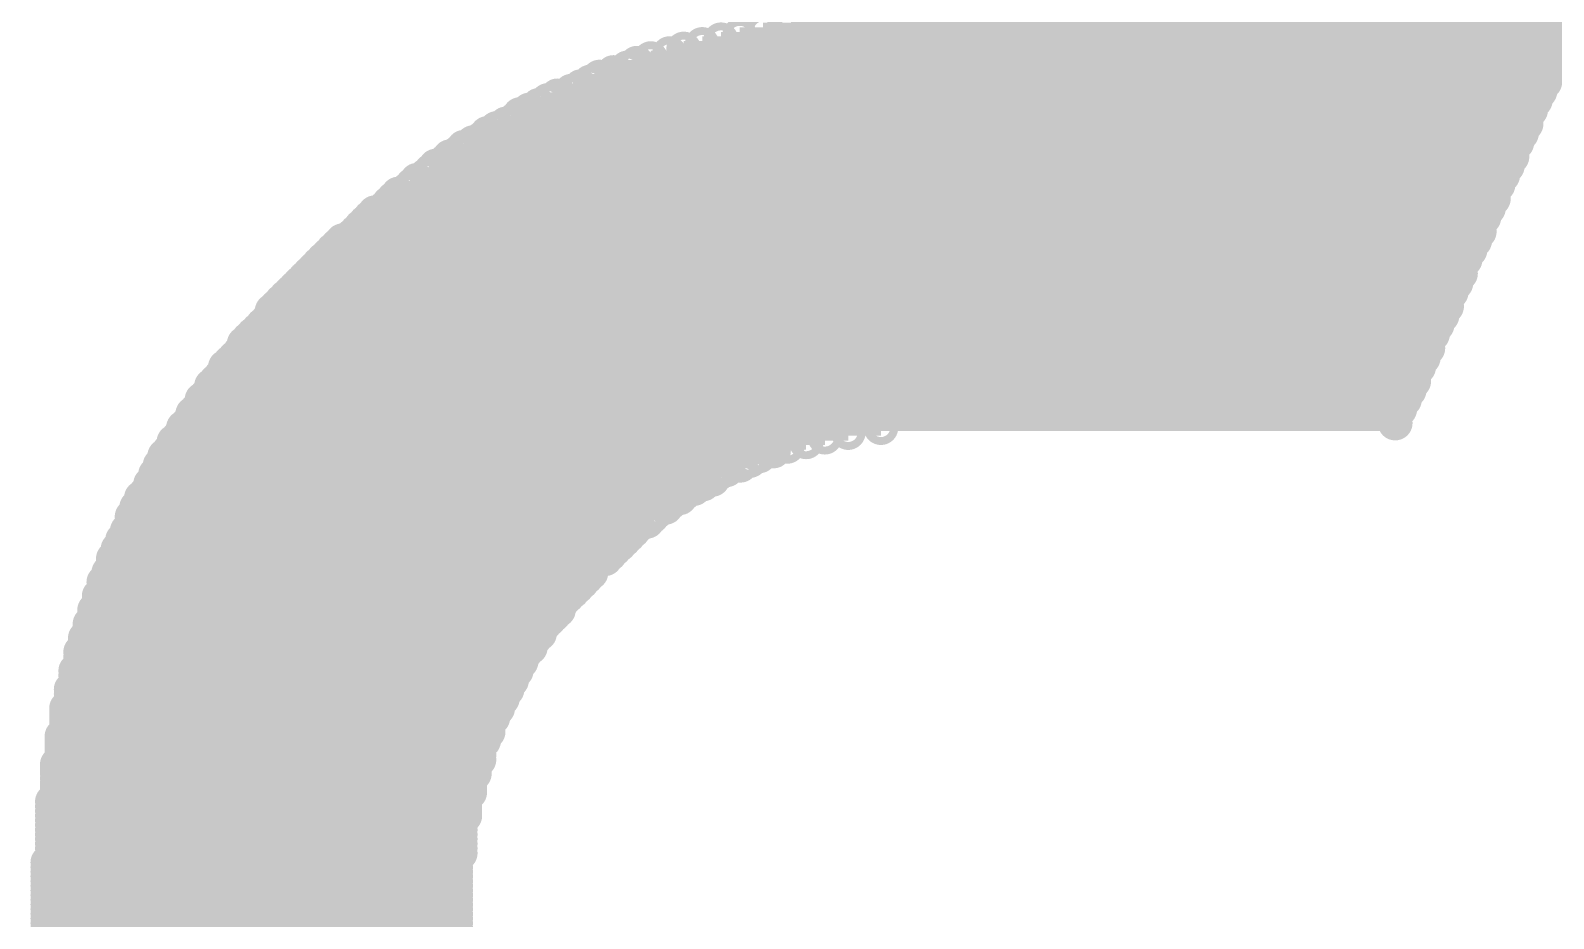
# Model space of a CAD drawing. Header units: millimetres. Extents: x 0 to 297, y 0 to 210.
# Drawn here: x 75.718 to 77.141, y 130.119 to 130.948 of the extents above; entities that cross this region are included whole.
import ezdxf

# ---------------------------------------------------------------- set-up
doc = ezdxf.new("R2010")
doc.units = ezdxf.units.MM
doc.header["$LTSCALE"] = 16.335
doc.layers.add('1', color=7, linetype='CONTINUOUS')

msp = doc.modelspace()

# ---------------------------------------------------------------- linework, layer by layer
at = {"layer": '1', "color": 7, "linetype": 'Continuous', "const_width": 0.00743}
for points in [[(76.4993, 130.9615, 1), (76.5243, 130.9615, 1)], [(76.3901, 130.9483, 1), (76.4151, 130.9483, 1)], [(76.4163, 130.9529, 1), (76.4413, 130.9529, 1)], [(76.4467, 130.9572, 1), (76.4718, 130.9572, 1)], [(77.1374, 130.9483, 1), (77.1624, 130.9483, 1)], [(76.3332, 130.9354, 1), (76.3582, 130.9354, 1)], [(76.3507, 130.9397, 1), (76.3758, 130.9397, 1)], [(76.3683, 130.944, 1), (76.3933, 130.944, 1)], [(77.1331, 130.9397, 1), (77.1581, 130.9397, 1)], [(77.1331, 130.9354, 1), (77.1581, 130.9354, 1)], [(77.1374, 130.944, 1), (77.1624, 130.944, 1)], [(76.2723, 130.9179, 1), (76.2973, 130.9179, 1)], [(76.2852, 130.9222, 1), (76.3102, 130.9222, 1)], [(76.3027, 130.9268, 1), (76.3278, 130.9268, 1)], [(76.3159, 130.9311, 1), (76.341, 130.9311, 1)], [(77.1244, 130.9179, 1), (77.1494, 130.9179, 1)], [(77.1287, 130.9268, 1), (77.1538, 130.9268, 1)], [(77.1287, 130.9222, 1), (77.1538, 130.9222, 1)], [(77.1331, 130.9311, 1), (77.1581, 130.9311, 1)], [(76.2372, 130.9049, 1), (76.2622, 130.9049, 1)], [(76.2504, 130.9092, 1), (76.2754, 130.9092, 1)], [(76.2634, 130.9135, 1), (76.2884, 130.9135, 1)], [(77.1201, 130.9092, 1), (77.1451, 130.9092, 1)], [(77.1201, 130.9049, 1), (77.1451, 130.9049, 1)], [(77.1244, 130.9135, 1), (77.1494, 130.9135, 1)], [(76.211, 130.8917, 1), (76.2361, 130.8917, 1)], [(76.2199, 130.896, 1), (76.2449, 130.896, 1)], [(76.2286, 130.9003, 1), (76.2536, 130.9003, 1)], [(77.1155, 130.896, 1), (77.1406, 130.896, 1)], [(77.1155, 130.8917, 1), (77.1406, 130.8917, 1)], [(77.1201, 130.9003, 1), (77.1451, 130.9003, 1)], [(76.1806, 130.8785, 1), (76.2056, 130.8785, 1)], [(76.1892, 130.8831, 1), (76.2142, 130.8831, 1)], [(76.1981, 130.8874, 1), (76.2231, 130.8874, 1)], [(77.1069, 130.8785, 1), (77.1319, 130.8785, 1)], [(77.1112, 130.8874, 1), (77.1362, 130.8874, 1)], [(77.1112, 130.8831, 1), (77.1362, 130.8831, 1)], [(76.1501, 130.8612, 1), (76.1751, 130.8612, 1)], [(76.1587, 130.8655, 1), (76.1837, 130.8655, 1)], [(76.163, 130.8699, 1), (76.1881, 130.8699, 1)], [(76.1719, 130.8742, 1), (76.1969, 130.8742, 1)], [(77.1026, 130.8699, 1), (77.1276, 130.8699, 1)], [(77.1026, 130.8655, 1), (77.1276, 130.8655, 1)], [(77.1026, 130.8612, 1), (77.1276, 130.8612, 1)], [(77.1069, 130.8742, 1), (77.1319, 130.8742, 1)], [(76.1282, 130.848, 1), (76.1533, 130.848, 1)], [(76.1326, 130.8523, 1), (76.1576, 130.8523, 1)], [(76.1412, 130.8569, 1), (76.1662, 130.8569, 1)], [(77.0939, 130.848, 1), (77.119, 130.848, 1)], [(77.0983, 130.8569, 1), (77.1233, 130.8569, 1)], [(77.0983, 130.8523, 1), (77.1233, 130.8523, 1)], [(76.1064, 130.8351, 1), (76.1314, 130.8351, 1)], [(76.1107, 130.8394, 1), (76.1357, 130.8394, 1)], [(76.1193, 130.8437, 1), (76.1444, 130.8437, 1)], [(77.0894, 130.8394, 1), (77.1144, 130.8394, 1)], [(77.0894, 130.8351, 1), (77.1144, 130.8351, 1)], [(77.0939, 130.8437, 1), (77.119, 130.8437, 1)], [(76.0845, 130.8218, 1), (76.1096, 130.8218, 1)], [(76.0932, 130.8262, 1), (76.1182, 130.8262, 1)], [(76.0975, 130.8305, 1), (76.1225, 130.8305, 1)], [(77.0851, 130.8262, 1), (77.1101, 130.8262, 1)], [(77.0851, 130.8218, 1), (77.1101, 130.8218, 1)], [(77.0894, 130.8305, 1), (77.1144, 130.8305, 1)], [(76.0627, 130.8043, 1), (76.0877, 130.8043, 1)], [(76.067, 130.8086, 1), (76.092, 130.8086, 1)], [(76.0757, 130.8132, 1), (76.1007, 130.8132, 1)], [(76.0802, 130.8175, 1), (76.1052, 130.8175, 1)], [(77.0764, 130.8086, 1), (77.1014, 130.8086, 1)], [(77.0764, 130.8043, 1), (77.1014, 130.8043, 1)], [(77.0807, 130.8175, 1), (77.1058, 130.8175, 1)], [(77.0807, 130.8132, 1), (77.1058, 130.8132, 1)], [(76.0452, 130.7914, 1), (76.0702, 130.7914, 1)], [(76.0495, 130.7957, 1), (76.0745, 130.7957, 1)], [(76.0584, 130.8, 1), (76.0834, 130.8, 1)], [(77.0721, 130.8, 1), (77.0971, 130.8, 1)], [(77.0721, 130.7957, 1), (77.0971, 130.7957, 1)], [(77.0721, 130.7914, 1), (77.0971, 130.7914, 1)], [(76.0276, 130.7782, 1), (76.0527, 130.7782, 1)], [(76.0365, 130.7825, 1), (76.0616, 130.7825, 1)], [(76.0409, 130.7871, 1), (76.0659, 130.7871, 1)], [(77.0632, 130.7782, 1), (77.0882, 130.7782, 1)], [(77.0675, 130.7871, 1), (77.0925, 130.7871, 1)], [(77.0675, 130.7825, 1), (77.0925, 130.7825, 1)], [(76.0147, 130.7652, 1), (76.0397, 130.7652, 1)], [(76.019, 130.7695, 1), (76.044, 130.7695, 1)], [(76.0233, 130.7738, 1), (76.0484, 130.7738, 1)], [(77.0589, 130.7695, 1), (77.0839, 130.7695, 1)], [(77.0589, 130.7652, 1), (77.0839, 130.7652, 1)], [(77.0632, 130.7738, 1), (77.0882, 130.7738, 1)], [(75.9929, 130.7477, 1), (76.0179, 130.7477, 1)], [(75.9972, 130.752, 1), (76.0222, 130.752, 1)], [(76.0058, 130.7563, 1), (76.0308, 130.7563, 1)], [(76.0104, 130.7606, 1), (76.0354, 130.7606, 1)], [(77.0503, 130.7477, 1), (77.0753, 130.7477, 1)], [(77.0546, 130.7563, 1), (77.0796, 130.7563, 1)], [(77.0546, 130.752, 1), (77.0796, 130.752, 1)], [(77.0589, 130.7606, 1), (77.0839, 130.7606, 1)], [(75.9796, 130.7345, 1), (76.0047, 130.7345, 1)], [(75.984, 130.7388, 1), (76.009, 130.7388, 1)], [(75.9885, 130.7434, 1), (76.0136, 130.7434, 1)], [(77.0457, 130.7388, 1), (77.0707, 130.7388, 1)], [(77.0457, 130.7345, 1), (77.0707, 130.7345, 1)], [(77.0503, 130.7434, 1), (77.0753, 130.7434, 1)], [(75.9667, 130.7215, 1), (75.9917, 130.7215, 1)], [(75.971, 130.7258, 1), (75.996, 130.7258, 1)], [(75.9753, 130.7302, 1), (76.0003, 130.7302, 1)], [(77.0414, 130.7302, 1), (77.0664, 130.7302, 1)], [(77.0414, 130.7258, 1), (77.0664, 130.7258, 1)], [(77.0414, 130.7215, 1), (77.0664, 130.7215, 1)], [(75.9492, 130.704, 1), (75.9742, 130.704, 1)], [(75.9535, 130.7083, 1), (75.9785, 130.7083, 1)], [(75.9578, 130.7126, 1), (75.9828, 130.7126, 1)], [(75.9624, 130.7172, 1), (75.9874, 130.7172, 1)], [(77.0327, 130.7083, 1), (77.0577, 130.7083, 1)], [(77.0327, 130.704, 1), (77.0577, 130.704, 1)], [(77.037, 130.7172, 1), (77.0621, 130.7172, 1)], [(77.037, 130.7126, 1), (77.0621, 130.7126, 1)], [(75.936, 130.6908, 1), (75.961, 130.6908, 1)], [(75.9405, 130.6954, 1), (75.9655, 130.6954, 1)], [(75.9448, 130.6997, 1), (75.9699, 130.6997, 1)], [(77.0284, 130.6997, 1), (77.0534, 130.6997, 1)], [(77.0284, 130.6954, 1), (77.0534, 130.6954, 1)], [(77.0284, 130.6908, 1), (77.0534, 130.6908, 1)], [(75.9273, 130.6778, 1), (75.9523, 130.6778, 1)], [(75.9316, 130.6865, 1), (75.9567, 130.6865, 1)], [(75.9316, 130.6821, 1), (75.9567, 130.6821, 1)], [(77.0195, 130.6778, 1), (77.0445, 130.6778, 1)], [(77.0241, 130.6865, 1), (77.0491, 130.6865, 1)], [(77.0241, 130.6821, 1), (77.0491, 130.6821, 1)], [(75.9141, 130.6646, 1), (75.9391, 130.6646, 1)], [(75.9187, 130.6689, 1), (75.9437, 130.6689, 1)], [(75.923, 130.6735, 1), (75.948, 130.6735, 1)], [(77.0152, 130.6689, 1), (77.0402, 130.6689, 1)], [(77.0152, 130.6646, 1), (77.0402, 130.6646, 1)], [(77.0195, 130.6735, 1), (77.0445, 130.6735, 1)], [(75.9012, 130.6474, 1), (75.9262, 130.6474, 1)], [(75.9055, 130.656, 1), (75.9305, 130.656, 1)], [(75.9055, 130.6517, 1), (75.9305, 130.6517, 1)], [(75.9098, 130.6603, 1), (75.9348, 130.6603, 1)], [(77.0066, 130.6474, 1), (77.0316, 130.6474, 1)], [(77.0109, 130.6603, 1), (77.0359, 130.6603, 1)], [(77.0109, 130.656, 1), (77.0359, 130.656, 1)], [(77.0109, 130.6517, 1), (77.0359, 130.6517, 1)], [(75.8879, 130.6341, 1), (75.913, 130.6341, 1)], [(75.8925, 130.6385, 1), (75.9175, 130.6385, 1)], [(75.8968, 130.6428, 1), (75.9219, 130.6428, 1)], [(77.0022, 130.6385, 1), (77.0273, 130.6385, 1)], [(77.0022, 130.6341, 1), (77.0273, 130.6341, 1)], [(77.0066, 130.6428, 1), (77.0316, 130.6428, 1)], [(75.8793, 130.6209, 1), (75.9043, 130.6209, 1)], [(75.8836, 130.6255, 1), (75.9087, 130.6255, 1)], [(75.8879, 130.6298, 1), (75.913, 130.6298, 1)], [(76.9977, 130.6298, 1), (77.0227, 130.6298, 1)], [(76.9977, 130.6255, 1), (77.0227, 130.6255, 1)], [(76.9977, 130.6209, 1), (77.0227, 130.6209, 1)], [(75.8707, 130.608, 1), (75.8957, 130.608, 1)], [(75.875, 130.6166, 1), (75.9, 130.6166, 1)], [(75.875, 130.6123, 1), (75.9, 130.6123, 1)], [(76.989, 130.608, 1), (77.0141, 130.608, 1)], [(76.9934, 130.6166, 1), (77.0184, 130.6166, 1)], [(76.9934, 130.6123, 1), (77.0184, 130.6123, 1)], [(75.8575, 130.5905, 1), (75.8825, 130.5905, 1)], [(75.8618, 130.5948, 1), (75.8868, 130.5948, 1)], [(75.8661, 130.6037, 1), (75.8911, 130.6037, 1)], [(75.8661, 130.5991, 1), (75.8911, 130.5991, 1)], [(76.9804, 130.5905, 1), (77.0054, 130.5905, 1)], [(76.9847, 130.5991, 1), (77.0097, 130.5991, 1)], [(76.9847, 130.5948, 1), (77.0097, 130.5948, 1)], [(76.989, 130.6037, 1), (77.0141, 130.6037, 1)], [(75.8488, 130.5775, 1), (75.8739, 130.5775, 1)], [(75.8532, 130.5818, 1), (75.8782, 130.5818, 1)], [(75.8575, 130.5861, 1), (75.8825, 130.5861, 1)], [(76.5001, 130.5775, 1), (76.5251, 130.5775, 1)], [(76.9804, 130.5861, 1), (77.0054, 130.5861, 1)], [(76.9804, 130.5818, 1), (77.0054, 130.5818, 1)], [(75.8399, 130.5643, 1), (75.865, 130.5643, 1)], [(75.8443, 130.5686, 1), (75.8693, 130.5686, 1)], [(75.8488, 130.5729, 1), (75.8739, 130.5729, 1)], [(76.4302, 130.5643, 1), (76.4553, 130.5643, 1)], [(76.4478, 130.5686, 1), (76.4728, 130.5686, 1)], [(76.4696, 130.5729, 1), (76.4946, 130.5729, 1)], [(75.8313, 130.5511, 1), (75.8563, 130.5511, 1)], [(75.8356, 130.5557, 1), (75.8606, 130.5557, 1)], [(75.8399, 130.56, 1), (75.865, 130.56, 1)], [(76.3866, 130.5511, 1), (76.4116, 130.5511, 1)], [(76.3998, 130.5557, 1), (76.4248, 130.5557, 1)], [(76.4127, 130.56, 1), (76.4377, 130.56, 1)], [(75.8227, 130.5338, 1), (75.8477, 130.5338, 1)], [(75.827, 130.5424, 1), (75.852, 130.5424, 1)], [(75.827, 130.5381, 1), (75.852, 130.5381, 1)], [(75.8313, 130.5468, 1), (75.8563, 130.5468, 1)], [(76.3472, 130.5338, 1), (76.3722, 130.5338, 1)], [(76.3561, 130.5381, 1), (76.3811, 130.5381, 1)], [(76.369, 130.5424, 1), (76.394, 130.5424, 1)], [(76.3779, 130.5468, 1), (76.4029, 130.5468, 1)], [(75.8181, 130.5249, 1), (75.8431, 130.5249, 1)], [(75.8181, 130.5206, 1), (75.8431, 130.5206, 1)], [(75.8227, 130.5292, 1), (75.8477, 130.5292, 1)], [(76.3256, 130.5206, 1), (76.3506, 130.5206, 1)], [(76.3342, 130.5249, 1), (76.3592, 130.5249, 1)], [(76.3429, 130.5292, 1), (76.3679, 130.5292, 1)], [(75.8095, 130.512, 1), (75.8345, 130.512, 1)], [(75.8095, 130.5077, 1), (75.8345, 130.5077, 1)], [(75.8138, 130.5163, 1), (75.8388, 130.5163, 1)], [(76.3037, 130.5077, 1), (76.3288, 130.5077, 1)], [(76.3124, 130.512, 1), (76.3374, 130.512, 1)], [(76.3167, 130.5163, 1), (76.3417, 130.5163, 1)], [(75.8008, 130.4944, 1), (75.8258, 130.4944, 1)], [(75.8051, 130.5031, 1), (75.8302, 130.5031, 1)], [(75.8051, 130.4988, 1), (75.8302, 130.4988, 1)], [(76.2862, 130.4944, 1), (76.3112, 130.4944, 1)], [(76.2905, 130.4988, 1), (76.3156, 130.4988, 1)], [(76.2992, 130.5031, 1), (76.3242, 130.5031, 1)], [(75.7963, 130.4812, 1), (75.8213, 130.4812, 1)], [(75.7963, 130.4769, 1), (75.8213, 130.4769, 1)], [(75.8008, 130.4901, 1), (75.8258, 130.4901, 1)], [(75.8008, 130.4858, 1), (75.8258, 130.4858, 1)], [(76.2644, 130.4769, 1), (76.2894, 130.4769, 1)], [(76.2687, 130.4812, 1), (76.2937, 130.4812, 1)], [(76.273, 130.4858, 1), (76.298, 130.4858, 1)], [(76.2819, 130.4901, 1), (76.3069, 130.4901, 1)], [(75.7876, 130.464, 1), (75.8126, 130.464, 1)], [(75.7919, 130.4726, 1), (75.817, 130.4726, 1)], [(75.7919, 130.4683, 1), (75.817, 130.4683, 1)], [(76.2512, 130.464, 1), (76.2762, 130.464, 1)], [(76.2557, 130.4683, 1), (76.2808, 130.4683, 1)], [(76.2601, 130.4726, 1), (76.2851, 130.4726, 1)], [(75.7833, 130.4551, 1), (75.8083, 130.4551, 1)], [(75.7833, 130.4508, 1), (75.8083, 130.4508, 1)], [(75.7876, 130.4594, 1), (75.8126, 130.4594, 1)], [(76.2339, 130.4508, 1), (76.2589, 130.4508, 1)], [(76.2425, 130.4551, 1), (76.2676, 130.4551, 1)], [(76.2469, 130.4594, 1), (76.2719, 130.4594, 1)], [(75.779, 130.4421, 1), (75.804, 130.4421, 1)], [(75.779, 130.4378, 1), (75.804, 130.4378, 1)], [(75.7833, 130.4464, 1), (75.8083, 130.4464, 1)], [(76.225, 130.4378, 1), (76.25, 130.4378, 1)], [(76.2293, 130.4464, 1), (76.2543, 130.4464, 1)], [(76.2293, 130.4421, 1), (76.2543, 130.4421, 1)], [(75.7701, 130.4203, 1), (75.7951, 130.4203, 1)], [(75.7744, 130.4332, 1), (75.7994, 130.4332, 1)], [(75.7744, 130.4289, 1), (75.7994, 130.4289, 1)], [(75.7744, 130.4246, 1), (75.7994, 130.4246, 1)], [(76.2075, 130.4203, 1), (76.2325, 130.4203, 1)], [(76.2121, 130.4246, 1), (76.2371, 130.4246, 1)], [(76.2164, 130.4289, 1), (76.2414, 130.4289, 1)], [(76.2207, 130.4332, 1), (76.2457, 130.4332, 1)], [(75.7658, 130.4071, 1), (75.7908, 130.4071, 1)], [(75.7701, 130.416, 1), (75.7951, 130.416, 1)], [(75.7701, 130.4114, 1), (75.7951, 130.4114, 1)], [(76.1988, 130.4114, 1), (76.2239, 130.4114, 1)], [(76.1988, 130.4071, 1), (76.2239, 130.4071, 1)], [(76.2032, 130.416, 1), (76.2282, 130.416, 1)], [(75.7615, 130.3941, 1), (75.7865, 130.3941, 1)], [(75.7658, 130.4027, 1), (75.7908, 130.4027, 1)], [(75.7658, 130.3984, 1), (75.7908, 130.3984, 1)], [(76.1859, 130.3941, 1), (76.2109, 130.3941, 1)], [(76.1902, 130.3984, 1), (76.2152, 130.3984, 1)], [(76.1945, 130.4027, 1), (76.2195, 130.4027, 1)], [(75.7571, 130.3809, 1), (75.7822, 130.3809, 1)], [(75.7615, 130.3895, 1), (75.7865, 130.3895, 1)], [(75.7615, 130.3852, 1), (75.7865, 130.3852, 1)], [(76.177, 130.3809, 1), (76.202, 130.3809, 1)], [(76.1813, 130.3895, 1), (76.2063, 130.3895, 1)], [(76.1813, 130.3852, 1), (76.2063, 130.3852, 1)], [(75.7528, 130.368, 1), (75.7778, 130.368, 1)], [(75.7528, 130.3634, 1), (75.7778, 130.3634, 1)], [(75.7571, 130.3766, 1), (75.7822, 130.3766, 1)], [(75.7571, 130.3723, 1), (75.7822, 130.3723, 1)], [(76.164, 130.3634, 1), (76.1891, 130.3634, 1)], [(76.1684, 130.368, 1), (76.1934, 130.368, 1)], [(76.1727, 130.3766, 1), (76.1977, 130.3766, 1)], [(76.1727, 130.3723, 1), (76.1977, 130.3723, 1)], [(75.7482, 130.3504, 1), (75.7733, 130.3504, 1)], [(75.7528, 130.3591, 1), (75.7778, 130.3591, 1)], [(75.7528, 130.3547, 1), (75.7778, 130.3547, 1)], [(76.1595, 130.3547, 1), (76.1845, 130.3547, 1)], [(76.1595, 130.3504, 1), (76.1845, 130.3504, 1)], [(76.164, 130.3591, 1), (76.1891, 130.3591, 1)], [(75.7482, 130.3461, 1), (75.7733, 130.3461, 1)], [(75.7482, 130.3415, 1), (75.7733, 130.3415, 1)], [(75.7482, 130.3372, 1), (75.7733, 130.3372, 1)], [(76.1508, 130.3372, 1), (76.1759, 130.3372, 1)], [(76.1552, 130.3461, 1), (76.1802, 130.3461, 1)], [(76.1552, 130.3415, 1), (76.1802, 130.3415, 1)], [(75.7439, 130.3329, 1), (75.769, 130.3329, 1)], [(75.7439, 130.3286, 1), (75.769, 130.3286, 1)], [(75.7439, 130.3243, 1), (75.769, 130.3243, 1)], [(76.1465, 130.3286, 1), (76.1715, 130.3286, 1)], [(76.1465, 130.3243, 1), (76.1715, 130.3243, 1)], [(76.1508, 130.3329, 1), (76.1759, 130.3329, 1)], [(75.7396, 130.3154, 1), (75.7646, 130.3154, 1)], [(75.7396, 130.3111, 1), (75.7646, 130.3111, 1)], [(75.7396, 130.3067, 1), (75.7646, 130.3067, 1)], [(75.7439, 130.3197, 1), (75.769, 130.3197, 1)], [(76.1376, 130.3111, 1), (76.1627, 130.3111, 1)], [(76.1376, 130.3067, 1), (76.1627, 130.3067, 1)], [(76.1422, 130.3197, 1), (76.1672, 130.3197, 1)], [(76.1422, 130.3154, 1), (76.1672, 130.3154, 1)], [(75.7396, 130.3024, 1), (75.7646, 130.3024, 1)], [(75.7396, 130.2981, 1), (75.7646, 130.2981, 1)], [(75.7396, 130.2935, 1), (75.7646, 130.2935, 1)], [(76.1333, 130.3024, 1), (76.1583, 130.3024, 1)], [(76.1333, 130.2981, 1), (76.1583, 130.2981, 1)], [(76.1333, 130.2935, 1), (76.1583, 130.2935, 1)], [(75.7353, 130.2892, 1), (75.7603, 130.2892, 1)], [(75.7353, 130.2849, 1), (75.7603, 130.2849, 1)], [(75.7353, 130.2806, 1), (75.7603, 130.2806, 1)], [(76.1247, 130.2806, 1), (76.1497, 130.2806, 1)], [(76.129, 130.2892, 1), (76.154, 130.2892, 1)], [(76.129, 130.2849, 1), (76.154, 130.2849, 1)], [(75.731, 130.263, 1), (75.756, 130.263, 1)], [(75.7353, 130.2763, 1), (75.7603, 130.2763, 1)], [(75.7353, 130.2717, 1), (75.7603, 130.2717, 1)], [(75.7353, 130.2674, 1), (75.7603, 130.2674, 1)], [(76.1204, 130.263, 1), (76.1454, 130.263, 1)], [(76.1247, 130.2763, 1), (76.1497, 130.2763, 1)], [(76.1247, 130.2717, 1), (76.1497, 130.2717, 1)], [(76.1247, 130.2674, 1), (76.1497, 130.2674, 1)], [(75.731, 130.2587, 1), (75.756, 130.2587, 1)], [(75.731, 130.2544, 1), (75.756, 130.2544, 1)], [(75.731, 130.2498, 1), (75.756, 130.2498, 1)], [(76.116, 130.2498, 1), (76.1411, 130.2498, 1)], [(76.1204, 130.2587, 1), (76.1454, 130.2587, 1)], [(76.1204, 130.2544, 1), (76.1454, 130.2544, 1)], [(75.731, 130.2455, 1), (75.756, 130.2455, 1)], [(75.731, 130.2412, 1), (75.756, 130.2412, 1)], [(75.731, 130.2369, 1), (75.756, 130.2369, 1)], [(76.116, 130.2455, 1), (76.1411, 130.2455, 1)], [(76.116, 130.2412, 1), (76.1411, 130.2412, 1)], [(76.116, 130.2369, 1), (76.1411, 130.2369, 1)], [(75.7264, 130.2283, 1), (75.7514, 130.2283, 1)], [(75.7264, 130.2237, 1), (75.7514, 130.2237, 1)], [(75.731, 130.2326, 1), (75.756, 130.2326, 1)], [(76.1115, 130.2326, 1), (76.1365, 130.2326, 1)], [(76.1115, 130.2283, 1), (76.1365, 130.2283, 1)], [(76.1115, 130.2237, 1), (76.1365, 130.2237, 1)], [(75.7264, 130.2194, 1), (75.7514, 130.2194, 1)], [(75.7264, 130.215, 1), (75.7514, 130.215, 1)], [(75.7264, 130.2107, 1), (75.7514, 130.2107, 1)], [(75.7264, 130.2064, 1), (75.7514, 130.2064, 1)], [(76.1072, 130.2107, 1), (76.1322, 130.2107, 1)], [(76.1072, 130.2064, 1), (76.1322, 130.2064, 1)], [(76.1115, 130.2194, 1), (76.1365, 130.2194, 1)], [(76.1115, 130.215, 1), (76.1365, 130.215, 1)], [(75.7264, 130.2018, 1), (75.7514, 130.2018, 1)], [(75.7264, 130.1975, 1), (75.7514, 130.1975, 1)], [(75.7264, 130.1932, 1), (75.7514, 130.1932, 1)], [(76.1072, 130.2018, 1), (76.1322, 130.2018, 1)], [(76.1072, 130.1975, 1), (76.1322, 130.1975, 1)], [(76.1072, 130.1932, 1), (76.1322, 130.1932, 1)], [(75.7264, 130.1889, 1), (75.7514, 130.1889, 1)], [(75.7264, 130.1846, 1), (75.7514, 130.1846, 1)], [(75.7264, 130.18, 1), (75.7514, 130.18, 1)], [(76.1072, 130.1889, 1), (76.1322, 130.1889, 1)], [(76.1072, 130.1846, 1), (76.1322, 130.1846, 1)], [(76.1072, 130.18, 1), (76.1322, 130.18, 1)], [(75.7221, 130.1714, 1), (75.7471, 130.1714, 1)], [(75.7221, 130.167, 1), (75.7471, 130.167, 1)], [(75.7264, 130.1757, 1), (75.7514, 130.1757, 1)], [(76.1028, 130.1757, 1), (76.1279, 130.1757, 1)], [(76.1028, 130.1714, 1), (76.1279, 130.1714, 1)], [(76.1028, 130.167, 1), (76.1279, 130.167, 1)], [(75.7221, 130.1627, 1), (75.7471, 130.1627, 1)], [(75.7221, 130.1584, 1), (75.7471, 130.1584, 1)], [(75.7221, 130.1538, 1), (75.7471, 130.1538, 1)], [(75.7221, 130.1495, 1), (75.7471, 130.1495, 1)], [(76.1028, 130.1627, 1), (76.1279, 130.1627, 1)], [(76.1028, 130.1584, 1), (76.1279, 130.1584, 1)], [(76.1028, 130.1538, 1), (76.1279, 130.1538, 1)], [(76.1028, 130.1495, 1), (76.1279, 130.1495, 1)], [(75.7221, 130.1452, 1), (75.7471, 130.1452, 1)], [(75.7221, 130.1409, 1), (75.7471, 130.1409, 1)], [(75.7221, 130.1366, 1), (75.7471, 130.1366, 1)], [(76.1028, 130.1452, 1), (76.1279, 130.1452, 1)], [(76.1028, 130.1409, 1), (76.1279, 130.1409, 1)], [(76.1028, 130.1366, 1), (76.1279, 130.1366, 1)], [(75.7221, 130.132, 1), (75.7471, 130.132, 1)], [(75.7221, 130.1277, 1), (75.7471, 130.1277, 1)], [(75.7221, 130.1233, 1), (75.7471, 130.1233, 1)], [(76.1028, 130.132, 1), (76.1279, 130.132, 1)], [(76.1028, 130.1277, 1), (76.1279, 130.1277, 1)], [(76.1028, 130.1233, 1), (76.1279, 130.1233, 1)], [(75.7221, 130.119, 1), (75.7471, 130.119, 1)], [(75.7221, 130.1147, 1), (75.7471, 130.1147, 1)], [(75.7221, 130.1101, 1), (75.7471, 130.1101, 1)], [(76.1028, 130.119, 1), (76.1279, 130.119, 1)], [(76.1028, 130.1147, 1), (76.1279, 130.1147, 1)], [(76.1028, 130.1101, 1), (76.1279, 130.1101, 1)], [(75.7221, 130.1058, 1), (75.7471, 130.1058, 1)], [(76.1028, 130.1058, 1), (76.1279, 130.1058, 1)]]:
    msp.add_lwpolyline(points, format="xyb", close=True, dxfattribs=at)
at = {"layer": '1', "color": 9, "linetype": 'Continuous', "const_width": 0.0149}
for points in [[(76.3808, 130.944), (77.1499, 130.944)], [(76.4026, 130.9483), (77.1499, 130.9483)], [(76.4288, 130.9529), (78.2939, 130.9529)], [(76.3152, 130.9268), (77.1412, 130.9268)], [(76.3284, 130.9311), (77.1456, 130.9311)], [(76.3457, 130.9354), (77.1456, 130.9354)], [(76.3632, 130.9397), (77.1456, 130.9397)], [(76.2759, 130.9135), (77.1369, 130.9135)], [(76.2848, 130.9179), (77.1369, 130.9179)], [(76.2977, 130.9222), (77.1412, 130.9222)], [(76.2411, 130.9003), (77.1326, 130.9003)], [(76.2497, 130.9049), (77.1326, 130.9049)], [(76.2629, 130.9092), (77.1326, 130.9092)], [(76.2106, 130.8874), (77.1237, 130.8874)], [(76.2235, 130.8917), (77.128, 130.8917)], [(76.2324, 130.896), (77.128, 130.896)], [(76.1755, 130.8699), (77.1151, 130.8699)], [(76.1844, 130.8742), (77.1194, 130.8742)], [(76.1931, 130.8785), (77.1194, 130.8785)], [(76.2017, 130.8831), (77.1237, 130.8831)], [(76.1537, 130.8569), (77.1108, 130.8569)], [(76.1626, 130.8612), (77.1151, 130.8612)], [(76.1712, 130.8655), (77.1151, 130.8655)], [(76.1319, 130.8437), (77.1065, 130.8437)], [(76.1407, 130.848), (77.1065, 130.848)], [(76.1451, 130.8523), (77.1108, 130.8523)], [(76.11, 130.8305), (77.1019, 130.8305)], [(76.1189, 130.8351), (77.1019, 130.8351)], [(76.1232, 130.8394), (77.1019, 130.8394)], [(76.0882, 130.8132), (77.0932, 130.8132)], [(76.0927, 130.8175), (77.0932, 130.8175)], [(76.0971, 130.8218), (77.0976, 130.8218)], [(76.1057, 130.8262), (77.0976, 130.8262)], [(76.0709, 130.8), (77.0846, 130.8)], [(76.0752, 130.8043), (77.0889, 130.8043)], [(76.0795, 130.8086), (77.0889, 130.8086)], [(76.0534, 130.7871), (77.08, 130.7871)], [(76.0577, 130.7914), (77.0846, 130.7914)], [(76.062, 130.7957), (77.0846, 130.7957)], [(76.0358, 130.7738), (77.0757, 130.7738)], [(76.0402, 130.7782), (77.0757, 130.7782)], [(76.049, 130.7825), (77.08, 130.7825)], [(76.0183, 130.7563), (77.0671, 130.7563)], [(76.0229, 130.7606), (77.0714, 130.7606)], [(76.0272, 130.7652), (77.0714, 130.7652)], [(76.0315, 130.7695), (77.0714, 130.7695)], [(76.001, 130.7434), (77.0628, 130.7434)], [(76.0054, 130.7477), (77.0628, 130.7477)], [(76.0097, 130.752), (77.0671, 130.752)], [(75.9878, 130.7302), (77.0539, 130.7302)], [(75.9922, 130.7345), (77.0582, 130.7345)], [(75.9965, 130.7388), (77.0582, 130.7388)], [(75.9749, 130.7172), (77.0496, 130.7172)], [(75.9792, 130.7215), (77.0539, 130.7215)], [(75.9835, 130.7258), (77.0539, 130.7258)], [(75.9574, 130.6997), (77.0409, 130.6997)], [(75.9617, 130.704), (77.0452, 130.704)], [(75.966, 130.7083), (77.0452, 130.7083)], [(75.9703, 130.7126), (77.0496, 130.7126)], [(75.9441, 130.6865), (77.0366, 130.6865)], [(75.9485, 130.6908), (77.0409, 130.6908)], [(75.953, 130.6954), (77.0409, 130.6954)], [(75.9355, 130.6735), (77.032, 130.6735)], [(75.9398, 130.6778), (77.032, 130.6778)], [(75.9441, 130.6821), (77.0366, 130.6821)], [(75.918, 130.656), (77.0234, 130.656)], [(75.9223, 130.6603), (77.0234, 130.6603)], [(75.9266, 130.6646), (77.0277, 130.6646)], [(75.9312, 130.6689), (77.0277, 130.6689)], [(75.9093, 130.6428), (77.0191, 130.6428)], [(75.9137, 130.6474), (77.0191, 130.6474)], [(75.918, 130.6517), (77.0234, 130.6517)], [(75.9005, 130.6341), (77.0148, 130.6341)], [(75.9005, 130.6298), (77.0102, 130.6298)], [(75.905, 130.6385), (77.0148, 130.6385)], [(75.8875, 130.6166), (77.0059, 130.6166)], [(75.8918, 130.6209), (77.0102, 130.6209)], [(75.8961, 130.6255), (77.0102, 130.6255)], [(75.8786, 130.6037), (77.0015, 130.6037)], [(75.8786, 130.5991), (76.9972, 130.5991)], [(75.8832, 130.608), (77.0015, 130.608)], [(75.8875, 130.6123), (77.0059, 130.6123)], [(75.87, 130.5905), (76.9929, 130.5905)], [(75.87, 130.5861), (76.9929, 130.5861)], [(75.8743, 130.5948), (76.9972, 130.5948)], [(75.8613, 130.5775), (76.5126, 130.5775)], [(75.8613, 130.5729), (76.4821, 130.5729)], [(75.8657, 130.5818), (76.9929, 130.5818)], [(75.8525, 130.5643), (76.4427, 130.5643)], [(75.8525, 130.56), (76.4252, 130.56)], [(75.8568, 130.5686), (76.4603, 130.5686)], [(75.8395, 130.5424), (76.3815, 130.5424)], [(75.8438, 130.5511), (76.3991, 130.5511)], [(75.8438, 130.5468), (76.3904, 130.5468)], [(75.8481, 130.5557), (76.4123, 130.5557)], [(75.8352, 130.5338), (76.3597, 130.5338)], [(75.8352, 130.5292), (76.3554, 130.5292)], [(75.8395, 130.5381), (76.3686, 130.5381)], [(75.8263, 130.5163), (76.3292, 130.5163)], [(75.8306, 130.5249), (76.3467, 130.5249)], [(75.8306, 130.5206), (76.3381, 130.5206)], [(75.8177, 130.5031), (76.3117, 130.5031)], [(75.822, 130.512), (76.3249, 130.512)], [(75.822, 130.5077), (76.3163, 130.5077)], [(75.8133, 130.4944), (76.2987, 130.4944)], [(75.8133, 130.4901), (76.2944, 130.4901)], [(75.8133, 130.4858), (76.2855, 130.4858)], [(75.8177, 130.4988), (76.303, 130.4988)], [(75.8044, 130.4726), (76.2726, 130.4726)], [(75.8088, 130.4812), (76.2812, 130.4812)], [(75.8088, 130.4769), (76.2769, 130.4769)], [(75.8001, 130.464), (76.2637, 130.464)], [(75.8001, 130.4594), (76.2594, 130.4594)], [(75.8044, 130.4683), (76.2683, 130.4683)], [(75.7958, 130.4551), (76.255, 130.4551)], [(75.7958, 130.4508), (76.2464, 130.4508)], [(75.7958, 130.4464), (76.2418, 130.4464)], [(75.7869, 130.4332), (76.2332, 130.4332)], [(75.7869, 130.4289), (76.2289, 130.4289)], [(75.7915, 130.4421), (76.2418, 130.4421)], [(75.7915, 130.4378), (76.2375, 130.4378)], [(75.7826, 130.4203), (76.22, 130.4203)], [(75.7826, 130.416), (76.2157, 130.416)], [(75.7869, 130.4246), (76.2246, 130.4246)], [(75.7783, 130.4071), (76.2114, 130.4071)], [(75.7783, 130.4027), (76.207, 130.4027)], [(75.7826, 130.4114), (76.2114, 130.4114)], [(75.774, 130.3941), (76.1984, 130.3941)], [(75.774, 130.3895), (76.1938, 130.3895)], [(75.7783, 130.3984), (76.2027, 130.3984)], [(75.7696, 130.3809), (76.1895, 130.3809)], [(75.7696, 130.3766), (76.1852, 130.3766)], [(75.7696, 130.3723), (76.1852, 130.3723)], [(75.774, 130.3852), (76.1938, 130.3852)], [(75.7653, 130.368), (76.1809, 130.368)], [(75.7653, 130.3634), (76.1766, 130.3634)], [(75.7653, 130.3591), (76.1766, 130.3591)], [(75.7608, 130.3504), (76.172, 130.3504)], [(75.7608, 130.3461), (76.1677, 130.3461)], [(75.7653, 130.3547), (76.172, 130.3547)], [(75.7564, 130.3329), (76.1633, 130.3329)], [(75.7608, 130.3415), (76.1677, 130.3415)], [(75.7608, 130.3372), (76.1633, 130.3372)], [(75.7521, 130.3154), (76.1547, 130.3154)], [(75.7564, 130.3286), (76.159, 130.3286)], [(75.7564, 130.3243), (76.159, 130.3243)], [(75.7564, 130.3197), (76.1547, 130.3197)], [(75.7521, 130.3111), (76.1501, 130.3111)], [(75.7521, 130.3067), (76.1501, 130.3067)], [(75.7521, 130.3024), (76.1458, 130.3024)], [(75.7478, 130.2892), (76.1415, 130.2892)], [(75.7521, 130.2981), (76.1458, 130.2981)], [(75.7521, 130.2935), (76.1458, 130.2935)], [(75.7478, 130.2849), (76.1415, 130.2849)], [(75.7478, 130.2806), (76.1372, 130.2806)], [(75.7478, 130.2763), (76.1372, 130.2763)], [(75.7435, 130.263), (76.1329, 130.263)], [(75.7435, 130.2587), (76.1329, 130.2587)], [(75.7478, 130.2717), (76.1372, 130.2717)], [(75.7478, 130.2674), (76.1372, 130.2674)], [(75.7435, 130.2544), (76.1329, 130.2544)], [(75.7435, 130.2498), (76.1286, 130.2498)], [(75.7435, 130.2455), (76.1286, 130.2455)], [(75.7435, 130.2412), (76.1286, 130.2412)], [(75.7435, 130.2369), (76.1286, 130.2369)], [(75.7435, 130.2326), (76.124, 130.2326)], [(75.7389, 130.2283), (76.124, 130.2283)], [(75.7389, 130.2237), (76.124, 130.2237)], [(75.7389, 130.2194), (76.124, 130.2194)], [(75.7389, 130.215), (76.124, 130.215)], [(75.7389, 130.2107), (76.1197, 130.2107)], [(75.7389, 130.2064), (76.1197, 130.2064)], [(75.7389, 130.2018), (76.1197, 130.2018)], [(75.7389, 130.1975), (76.1197, 130.1975)], [(75.7389, 130.1932), (76.1197, 130.1932)], [(75.7389, 130.1889), (76.1197, 130.1889)], [(75.7389, 130.1846), (76.1197, 130.1846)], [(75.7389, 130.18), (76.1197, 130.18)], [(75.7389, 130.1757), (76.1153, 130.1757)], [(75.7346, 130.1714), (76.1153, 130.1714)], [(75.7346, 130.167), (76.1153, 130.167)], [(75.7346, 130.1627), (76.1153, 130.1627)], [(75.7346, 130.1584), (76.1153, 130.1584)], [(75.7346, 130.1538), (76.1153, 130.1538)], [(75.7346, 130.1495), (76.1153, 130.1495)], [(75.7346, 130.1452), (76.1153, 130.1452)], [(75.7346, 130.1409), (76.1153, 130.1409)], [(75.7346, 130.1366), (76.1153, 130.1366)], [(75.7346, 130.132), (76.1153, 130.132)], [(75.7346, 130.1277), (76.1153, 130.1277)], [(75.7346, 130.1233), (76.1153, 130.1233)], [(75.7346, 130.119), (76.1153, 130.119)], [(75.7346, 130.1147), (76.1153, 130.1147)]]:
    msp.add_lwpolyline(points, dxfattribs=at)

doc.saveas('drawing.dxf')
